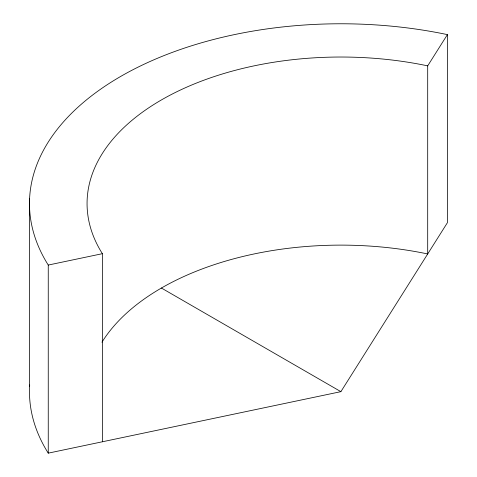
<?xml version="1.0" encoding="UTF-8"?>
<svg xmlns="http://www.w3.org/2000/svg" width="477" height="477" viewBox="0 0 477 477"><rect width="100%" height="100%" fill="white"/><g stroke="black" fill="none" stroke-linecap="round" stroke-linejoin="round"><path stroke-width="0.72" d="M101.953 342.206A253.824 146.54 0 0 1 427.696 253.955L427.696 65.862L447.396 34.618A311.415 179.793 0 0 0 120.681 76.433A311.415 179.793 0 0 0 48.255 265.057L48.255 453.15L340.888 391.659L447.396 222.705L447.396 34.618M48.255 265.057L102.37 253.686A253.824 146.54 0 0 1 161.405 99.943A253.824 146.54 0 0 1 427.696 65.862M161.405 288.036L340.888 391.659M102.37 253.686L102.37 441.78M29.604 198.337L29.604 386.43M48.255 453.15A311.415 179.793 0 0 1 29.687 384.951"/></g></svg>
